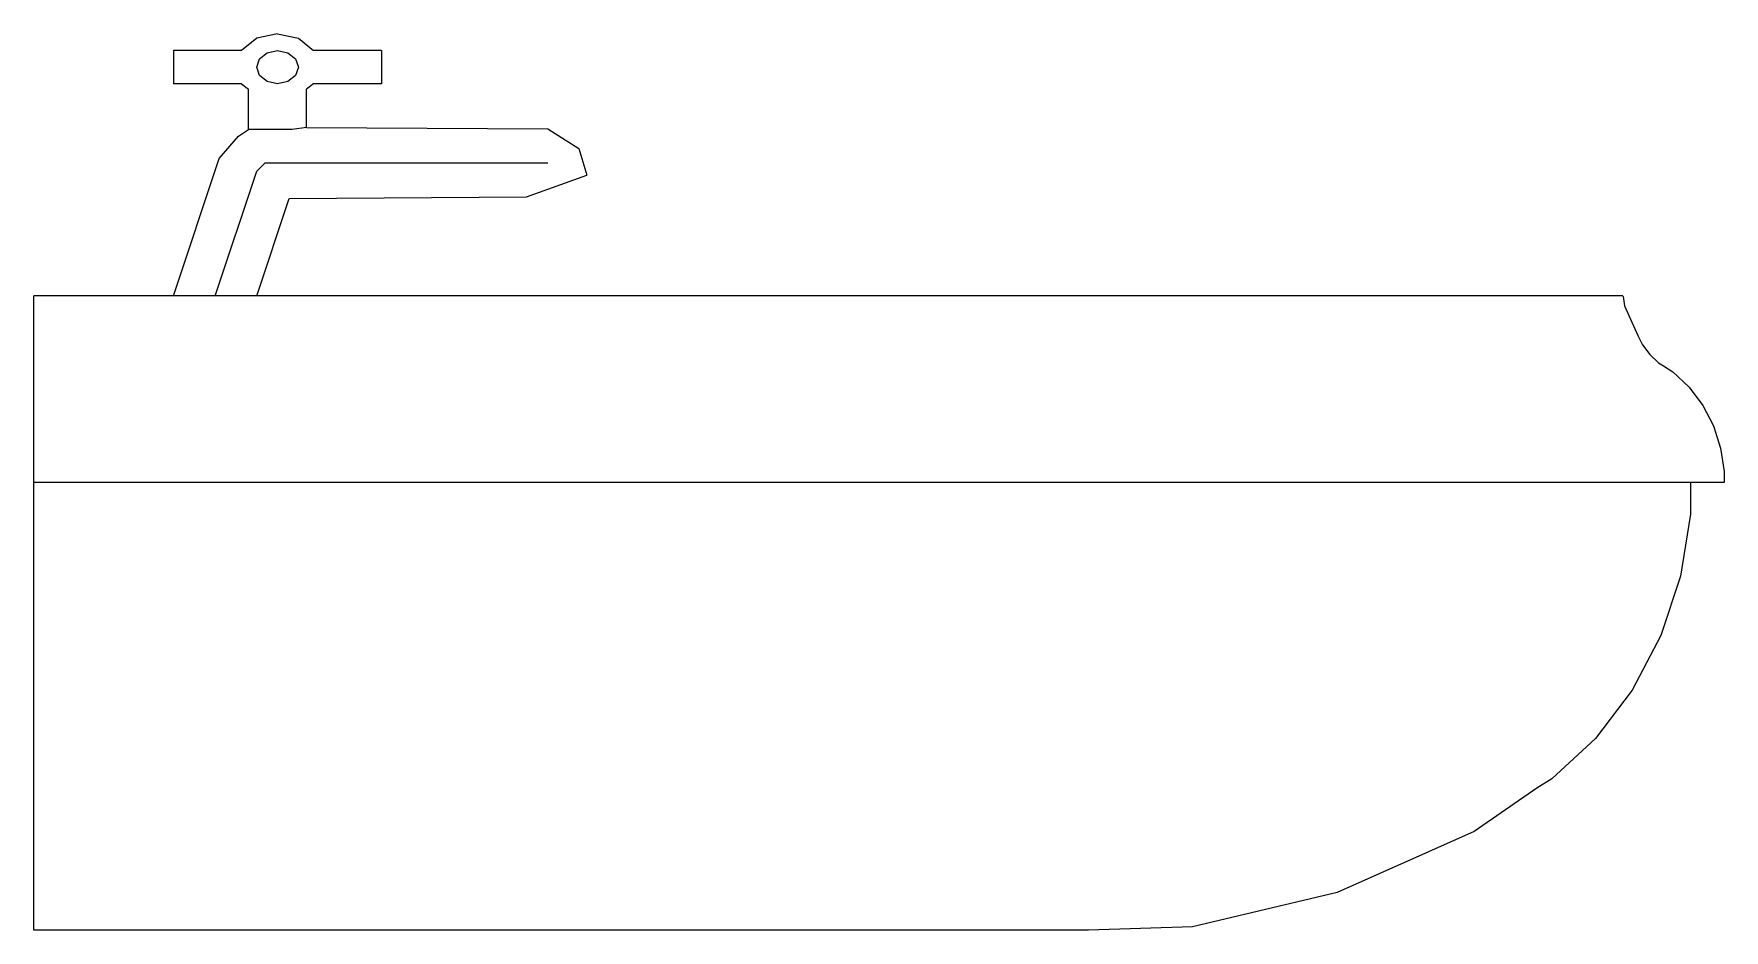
# Model space of a CAD drawing. Header units: millimetres. Extents: x 0 to 406, y 0 to 215.
import ezdxf

# ---------------------------------------------------------------- set-up
doc = ezdxf.new("R2010")
doc.units = ezdxf.units.MM
doc.layers.add('ceco.net 362', color=7, linetype='Continuous')

msp = doc.modelspace()

# ---------------------------------------------------------------- linework, layer by layer
at = {"layer": 'ceco.net 362', "linetype": 'Continuous'}
for p, q in [((58.6, 215.4), (53.6, 214.33)), ((58.6, 215.4), (63.6, 214.33)), ((33.6, 211.4), (33.6, 210.86)), ((49.94, 211.4), (33.6, 211.4)), ((53.6, 214.33), (49.94, 211.4)), ((56.1, 210.86), (58.6, 211.4)), ((58.6, 211.4), (61.1, 210.86)), ((63.6, 214.33), (67.26, 211.4)), ((83.6, 211.4), (67.26, 211.4)), ((83.6, 211.4), (83.6, 210.86)), ((33.6, 210.86), (33.6, 209.4)), ((33.6, 209.4), (33.6, 207.4)), ((33.6, 207.4), (33.6, 205.4)), ((53.6, 207.4), (54.27, 209.4)), ((54.27, 205.4), (53.6, 207.4)), ((54.27, 209.4), (56.1, 210.86)), ((61.1, 210.86), (62.93, 209.4)), ((62.93, 209.4), (63.6, 207.4)), ((63.6, 207.4), (62.93, 205.4)), ((83.6, 210.86), (83.6, 209.4)), ((83.6, 209.4), (83.6, 207.4)), ((83.6, 207.4), (83.6, 205.4)), ((33.6, 205.4), (33.6, 203.94)), ((33.6, 203.94), (33.6, 203.4)), ((49.94, 203.4), (33.6, 203.4)), ((49.94, 203.4), (51.6, 202.07)), ((56.1, 203.94), (54.27, 205.4)), ((58.6, 203.4), (56.1, 203.94)), ((61.1, 203.94), (58.6, 203.4)), ((62.93, 205.4), (61.1, 203.94)), ((67.26, 203.4), (65.6, 202.07)), ((83.6, 203.4), (67.26, 203.4)), ((83.6, 205.4), (83.6, 203.94)), ((83.6, 203.94), (83.6, 203.4)), ((51.6, 192.4), (51.6, 202.07)), ((65.6, 192.92), (65.6, 202.07)), ((49.22, 190.78), (51.6, 192.4)), ((52.54, 192.4), (51.6, 192.4)), ((55.1, 192.4), (52.54, 192.4)), ((58.6, 192.4), (55.1, 192.4)), ((62.1, 192.4), (58.6, 192.4)), ((65.6, 192.92), (62.1, 192.4)), ((65.6, 192.92), (123.6, 192.55)), ((123.6, 192.55), (131.07, 187.87)), ((44.59, 185.4), (49.22, 190.78)), ((131.07, 187.87), (132.95, 181.4)), ((33.6, 152.4), (44.59, 185.4)), ((53.6, 182.4), (55.6, 184.4)), ((55.6, 184.4), (56.6, 184.4)), ((56.6, 184.4), (123.6, 184.4)), ((43.6, 152.4), (53.6, 182.4)), ((53.6, 152.4), (61.43, 175.86)), ((61.43, 175.86), (118.46, 176.22)), ((0, 150.03), (0, 152.42)), ((182.06, 152.4), (0, 152.4)), ((227.58, 152.4), (182.06, 152.4)), ((259.79, 152.4), (227.58, 152.4)), ((289.94, 152.4), (259.79, 152.4)), ((316.11, 152.4), (289.94, 152.4)), ((336.61, 152.4), (316.11, 152.4)), ((370.43, 152.4), (336.61, 152.4)), ((382, 152.4), (370.43, 152.4)), ((382, 152.4), (370.43, 152.4)), ((382, 152.4), (382.08, 152.31)), ((382.08, 152.31), (382.47, 150.01)), ((0, 142.96), (0, 150.03)), ((382.47, 150.01), (385.62, 142.94)), ((0, 140.68), (0, 142.96)), ((385.62, 142.94), (386.76, 140.67)), ((0, 138.34), (0, 140.68)), ((0, 136.37), (0, 138.34)), ((386.76, 140.67), (388.52, 138.32)), ((388.52, 138.32), (390.62, 136.36)), ((0, 135.6), (0, 136.37)), ((0, 134.17), (0, 135.6)), ((0, 130.5), (0, 134.17)), ((390.62, 136.36), (391.82, 135.59)), ((391.82, 135.59), (394.04, 134.16)), ((394.04, 134.16), (397.96, 130.48)), ((0, 126.13), (0, 130.5)), ((397.96, 130.48), (401.25, 126.11)), ((0, 121.19), (0, 126.13)), ((401.25, 126.11), (403.8, 121.18)), ((0, 115.85), (0, 121.19)), ((403.8, 121.18), (405.53, 115.83)), ((0, 110.25), (0, 115.85)), ((405.53, 115.83), (406.4, 110.24)), ((0, 107.59), (0, 110.25)), ((406.4, 110.24), (406.39, 107.67)), ((0, 107.58), (0, 107.59)), ((182.06, 107.58), (0, 107.58)), ((0, 100.01), (0, 107.58)), ((227.58, 107.58), (182.06, 107.58)), ((265.91, 107.58), (227.58, 107.58)), ((301.78, 107.58), (265.91, 107.58)), ((332.92, 107.58), (301.78, 107.58)), ((357.31, 107.58), (332.92, 107.58)), ((393.88, 107.58), (357.31, 107.58)), ((406.39, 107.58), (393.88, 107.58)), ((398.26, 107.58), (398.26, 100)), ((406.39, 107.67), (406.39, 107.58)), ((0, 85.08), (0, 100.01)), ((398.26, 100), (395.87, 85.07)), ((0, 70.83), (0, 85.08)), ((395.87, 85.07), (391.17, 70.82)), ((0, 57.7), (0, 70.83)), ((391.17, 70.82), (384.3, 57.7)), ((0, 46.09), (0, 57.7)), ((384.3, 57.7), (375.47, 46.08)), ((0, 36.34), (0, 46.09)), ((375.47, 46.08), (364.94, 36.34)), ((0, 34.14), (0, 36.34)), ((0, 23.74), (0, 34.14)), ((361.38, 34.14), (346.31, 23.74)), ((364.94, 36.34), (361.38, 34.14)), ((0, 9.02), (0, 23.74)), ((346.31, 23.74), (313.36, 9.02)), ((0, 0.84), (0, 9.02)), ((313.36, 9.02), (278.59, 0.84)), ((0, 0.84), (0, 0.84)), ((0, 0), (0, 0.84)), ((227.58, 0), (0, 0)), ((246.96, 0), (227.58, 0)), ((253.58, 0), (246.96, 0)), ((278.59, 0.84), (253.58, 0))]:
    msp.add_line(p, q, dxfattribs=at)
at = {"layer": 'ceco.net 362'}
msp.add_line((118.46, 176.22), (132.95, 181.4), dxfattribs=at)

doc.saveas('drawing.dxf')
